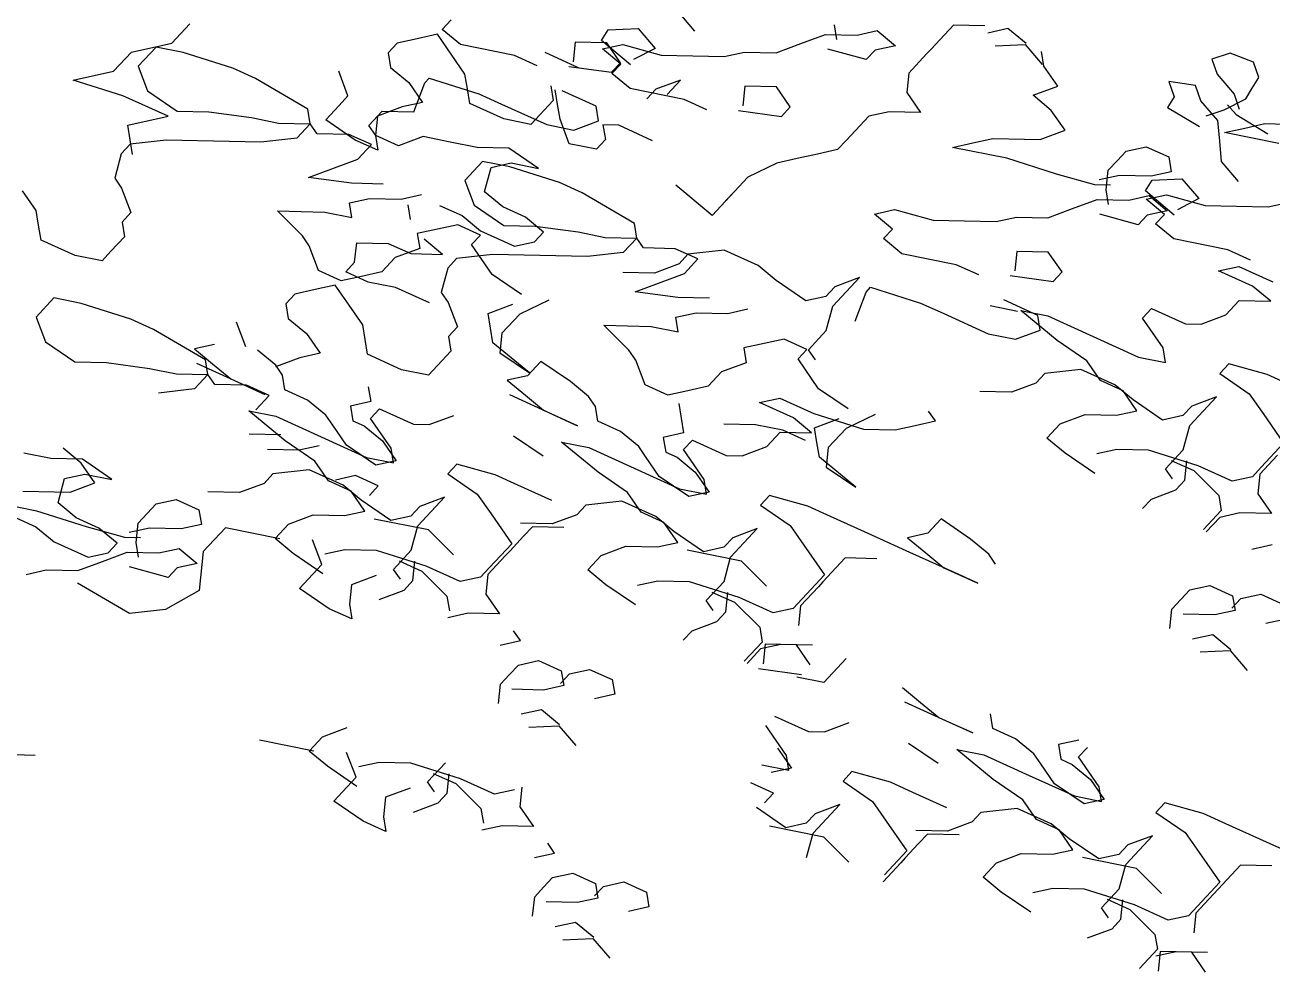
# Model space of a CAD drawing. Header units: millimetres. Extents: x -36495272392165 to 352544598049420, y -228287860276617 to 83349.
# Drawn here: x 324162124513939 to 326289395340336, y -118541968318562 to -116926663861933 of the extents above; entities that cross this region are included whole.
import ezdxf

# ---------------------------------------------------------------- set-up
doc = ezdxf.new("R2010")
doc.units = ezdxf.units.MM
doc.header["$MEASUREMENT"] = 0

# ---------------------------------------------------------------- blocks, each defined once
blk = doc.blocks.new('working_place (2)')
for p, q in [((19775.68, 1197.13), (19772.73, 1199.02)), ((19833.08, 1196.73), (19835.26, 1199.46)), ((19830.34, 1198.91), (19833.08, 1196.73)), ((19829.23, 1196.85), (19830.97, 1194.69)), ((19826.81, 1196.31), (19826.4, 1192.42)), ((19830.97, 1194.69), (19833.13, 1196.43)), ((19826.4, 1192.42), (19826.93, 1190)), ((19830.56, 1190.8), (19827.61, 1192.69)), ((19832.3, 1188.64), (19830.56, 1190.8)), ((19810.58, 1189.37), (19808.16, 1188.84)), ((19809.9, 1186.68), (19810.58, 1189.37)), ((19826.93, 1190), (19827.47, 1187.58)), ((19837.3, 1187.08), (19835.56, 1189.23)), ((19808.16, 1188.84), (19804.8, 1186.83)), ((19831.63, 1185.96), (19832.3, 1188.64)), ((19831.93, 1188.43), (19832.47, 1186.01)), ((19804.8, 1186.83), (19805.6, 1183.2)), ((19827.47, 1187.58), (19829.21, 1185.43)), ((19836.63, 1184.39), (19837.3, 1187.08)), ((19809.49, 1182.79), (19809.9, 1186.68)), ((19829.21, 1185.43), (19831.63, 1185.96)), ((19832.47, 1186.01), (19834.21, 1183.86)), ((19825.17, 1184.89), (19826.91, 1182.74)), ((19834.21, 1183.86), (19836.63, 1184.39)), ((19805.6, 1183.2), (19806.13, 1180.78)), ((19812.54, 1183.84), (19814.54, 1180.47)), ((19806.49, 1182.51), (19803.13, 1180.5)), ((19811.5, 1179.42), (19809.49, 1182.79)), ((19821.19, 1180.83), (19819.45, 1182.99)), ((19826.91, 1182.74), (19825.96, 1181.26)), ((19806.13, 1180.78), (19804.5, 1176.62)), ((19818.7, 1178.85), (19819.38, 1181.54)), ((19824.14, 1178.95), (19821.19, 1180.83)), ((19801.42, 1178.49), (19796.05, 1179.85)), ((19803.13, 1180.5), (19800.97, 1178.76)), ((19814.54, 1180.47), (19815.08, 1178.06)), ((19800.97, 1178.76), (19801.77, 1175.13)), ((19807.82, 1176.46), (19806.08, 1178.61)), ((19813.87, 1178.6), (19812.93, 1177.13)), ((19815.61, 1175.64), (19818.7, 1178.85)), ((19822.26, 1176), (19824.14, 1178.95)), ((19812.93, 1177.13), (19813.99, 1172.29)), ((19815.08, 1178.06), (19814.67, 1174.16)), ((19810.77, 1174.57), (19807.82, 1176.46)), ((19821.84, 1172.1), (19822.26, 1176)), ((19801.77, 1175.13), (19803.78, 1171.77)), ((19813.19, 1175.11), (19815.61, 1175.64)), ((19819.5, 1175.23), (19815.87, 1174.43)), ((19821.24, 1173.07), (19819.5, 1175.23)), ((19815.87, 1174.43), (19810.77, 1174.57)), ((19850.42, 1167.44), (19850.28, 1162.33)), ((19885.82, 1162.68), (19884.75, 1167.52)), ((19859.34, 1162.41), (19858.28, 1167.25)), ((19886.15, 1162.92), (19886.56, 1166.82)), ((19854.49, 1165.65), (19851.4, 1162.43)), ((19859.54, 1159.75), (19858.21, 1165.8)), ((19878.97, 1164.98), (19880.98, 1161.62)), ((19780.08, 1163.73), (19774.3, 1161.19)), ((19783.29, 1160.63), (19780.08, 1163.73)), ((19851.4, 1162.43), (19846.03, 1163.79)), ((19872.92, 1163.65), (19869.56, 1161.65)), ((19887.63, 1161.98), (19885.88, 1164.13)), ((19890.99, 1163.99), (19889.1, 1161.04)), ((19769.26, 1162.79), (19771, 1160.63)), ((19847.59, 1163.01), (19844.23, 1161)), ((19849.33, 1160.86), (19847.59, 1163.01)), ((19859.61, 1161.2), (19859.34, 1162.41)), ((19885.14, 1160), (19885.82, 1162.68)), ((19889.1, 1161.04), (19886.15, 1162.92)), ((19850.28, 1162.33), (19851.87, 1155.07)), ((19860.4, 1157.57), (19859.61, 1161.2)), ((19869.56, 1161.65), (19867.41, 1159.91)), ((19880.98, 1161.62), (19881.51, 1159.2)), ((19890.58, 1160.09), (19887.63, 1161.98)), ((19771, 1160.63), (19773.95, 1158.75)), ((19785.83, 1154.85), (19783.29, 1160.63)), ((19820.62, 1160.07), (19823.36, 1157.89)), ((19823.36, 1157.89), (19825.55, 1160.63)), ((19849.87, 1158.44), (19849.33, 1160.86)), ((19882.04, 1156.78), (19885.14, 1160)), ((19773.95, 1158.75), (19775.96, 1155.38)), ((19844.84, 1159.56), (19845.37, 1157.14)), ((19856.71, 1155.33), (19859.54, 1159.75)), ((19867.41, 1159.91), (19868.21, 1156.28)), ((19874.25, 1157.61), (19872.51, 1159.76)), ((19880.3, 1159.75), (19879.36, 1158.28)), ((19881.51, 1159.2), (19881.1, 1155.31)), ((19819.52, 1158.01), (19821.26, 1155.86)), ((19821.26, 1155.86), (19823.41, 1157.6)), ((19851.87, 1155.07), (19849.87, 1158.44)), ((19860.94, 1155.15), (19860.4, 1157.57)), ((19877.21, 1155.72), (19874.25, 1157.61)), ((19879.36, 1158.28), (19880.42, 1153.44)), ((19817.1, 1157.48), (19816.69, 1153.59)), ((19845.37, 1157.14), (19842.95, 1156.61)), ((19879.62, 1156.25), (19882.04, 1156.78)), ((19885.94, 1156.37), (19882.31, 1155.57)), ((19887.68, 1154.22), (19885.94, 1156.37)), ((19888.28, 1153.25), (19888.69, 1157.14)), ((19770.85, 1154.72), (19774.48, 1155.51)), ((19774.48, 1155.51), (19776.22, 1153.36)), ((19775.96, 1155.38), (19777.96, 1152.02)), ((19854.82, 1152.38), (19856.71, 1155.33)), ((19862.69, 1153.34), (19859.74, 1155.23)), ((19863.89, 1153.26), (19860.94, 1155.15)), ((19868.21, 1156.28), (19870.21, 1152.91)), ((19882.31, 1155.57), (19877.21, 1155.72)), ((19768.7, 1152.97), (19770.85, 1154.72)), ((19782.54, 1154.29), (19778.64, 1154.71)), ((19783.07, 1151.88), (19782.54, 1154.29)), ((19785.01, 1147.06), (19785.83, 1154.85)), ((19888.21, 1151.8), (19887.68, 1154.22)), ((19766.28, 1152.44), (19768.7, 1152.97)), ((19776.22, 1153.36), (19776.75, 1150.94)), ((19816.69, 1153.59), (19817.22, 1151.17)), ((19820.85, 1151.97), (19817.89, 1153.85)), ((19846.27, 1151.16), (19844.53, 1153.32)), ((19864.7, 1149.98), (19862.69, 1153.34)), ((19870.21, 1152.91), (19873.16, 1151.03)), ((19880.42, 1153.44), (19880.28, 1148.33)), ((19889.34, 1148.41), (19888.28, 1153.25)), ((19777.96, 1152.02), (19780.92, 1150.13)), ((19779.17, 1152.29), (19778.5, 1149.6)), ((19784.81, 1149.72), (19783.07, 1151.88)), ((19822.59, 1149.81), (19820.85, 1151.97)), ((19843.41, 1152.4), (19846.09, 1151.72)), ((19846.09, 1151.72), (19845.41, 1149.04)), ((19851.46, 1150.37), (19854.82, 1152.38)), ((19884.49, 1151.65), (19881.4, 1148.43)), ((19889.54, 1145.75), (19888.21, 1151.8)), ((19768.29, 1149.89), (19762.92, 1151.25)), ((19776.75, 1150.94), (19774.6, 1149.2)), ((19800.86, 1150.53), (19798.45, 1150)), ((19800.19, 1147.85), (19800.86, 1150.53)), ((19817.22, 1151.17), (19817.75, 1148.75)), ((19827.59, 1148.24), (19825.85, 1150.4)), ((19844.38, 1148.21), (19846.27, 1151.16)), ((19851.99, 1147.95), (19851.46, 1150.37)), ((19873.16, 1151.03), (19874.91, 1148.87)), ((19773.39, 1149.75), (19768.29, 1149.89)), ((19774.6, 1149.2), (19772.18, 1148.67)), ((19777.29, 1149.34), (19773.39, 1149.75)), ((19778.76, 1148.39), (19777.29, 1149.34)), ((19778.5, 1149.6), (19778.09, 1145.71)), ((19780.92, 1150.13), (19782.66, 1147.98)), ((19782.66, 1147.98), (19784.81, 1149.72)), ((19798.45, 1150), (19795.08, 1147.99)), ((19821.91, 1147.13), (19822.59, 1149.81)), ((19822.22, 1149.6), (19822.75, 1147.18)), ((19845.41, 1149.04), (19842.58, 1144.61)), ((19865.23, 1147.56), (19864.7, 1149.98)), ((19877.59, 1149.01), (19874.23, 1147)), ((19881.4, 1148.43), (19876.03, 1149.79)), ((19879.33, 1146.86), (19877.59, 1149.01)), ((19772.18, 1148.67), (19770.03, 1146.93)), ((19779.29, 1145.97), (19777.55, 1148.13)), ((19795.08, 1147.99), (19795.88, 1144.37)), ((19799.78, 1143.95), (19800.19, 1147.85)), ((19817.75, 1148.75), (19819.49, 1146.6)), ((19826.91, 1145.56), (19827.59, 1148.24)), ((19855.89, 1147.54), (19851.99, 1147.95)), ((19858.3, 1148.07), (19855.89, 1147.54)), ((19861.93, 1148.87), (19858.3, 1148.07)), ((19874.91, 1148.87), (19873.02, 1145.92)), ((19880.28, 1148.33), (19881.07, 1144.7)), ((19889.61, 1147.2), (19889.34, 1148.41)), ((19766.4, 1146.94), (19769.35, 1145.06)), ((19770.03, 1146.93), (19769.88, 1141.82)), ((19786.34, 1141.01), (19785.01, 1147.06)), ((19819.49, 1146.6), (19821.91, 1147.13)), ((19822.75, 1147.18), (19824.49, 1145.03)), ((19868.45, 1144.47), (19865.23, 1147.56)), ((19874.23, 1147), (19872.08, 1145.26)), ((19879.87, 1144.44), (19879.33, 1146.86)), ((19890.4, 1143.57), (19889.61, 1147.2)), ((19778.09, 1145.71), (19778.62, 1143.29)), ((19782.25, 1144.09), (19779.29, 1145.97)), ((19815.45, 1146.06), (19817.19, 1143.91)), ((19824.49, 1145.03), (19826.91, 1145.56)), ((19870.6, 1145.39), (19868.71, 1142.44)), ((19873.02, 1145.92), (19870.6, 1145.39)), ((19886.71, 1141.33), (19889.54, 1145.75)), ((19769.35, 1145.06), (19770.83, 1144.11)), ((19770.83, 1144.11), (19772.84, 1140.75)), ((19795.88, 1144.37), (19796.41, 1141.95)), ((19802.82, 1145), (19804.83, 1141.64)), ((19811.48, 1142), (19809.73, 1144.15)), ((19872.08, 1145.26), (19868.45, 1144.47)), ((19881.87, 1141.07), (19879.87, 1144.44)), ((19881.07, 1144.7), (19881.87, 1141.07)), ((19778.62, 1143.29), (19779.15, 1140.87)), ((19783.99, 1141.93), (19782.25, 1144.09)), ((19796.77, 1143.67), (19793.41, 1141.67)), ((19801.78, 1140.59), (19799.78, 1143.95)), ((19817.19, 1143.91), (19816.25, 1142.43)), ((19843.11, 1142.19), (19846.74, 1142.99)), ((19846.74, 1142.99), (19848.22, 1142.05)), ((19890.94, 1141.15), (19890.4, 1143.57)), ((19769.88, 1141.82), (19771.62, 1139.67)), ((19783.31, 1139.25), (19783.99, 1141.93)), ((19793.41, 1141.67), (19791.26, 1139.93)), ((19796.41, 1141.95), (19794.79, 1137.79)), ((19808.99, 1140.02), (19809.67, 1142.7)), ((19814.43, 1140.11), (19811.48, 1142)), ((19848.22, 1142.05), (19850.23, 1138.68)), ((19868.71, 1142.44), (19865.35, 1140.43)), ((19772.84, 1140.75), (19770.95, 1137.8)), ((19779.15, 1140.87), (19780.89, 1138.72)), ((19791.71, 1139.66), (19786.34, 1141.01)), ((19804.83, 1141.64), (19805.36, 1139.22)), ((19856.38, 1138.82), (19859.75, 1140.82)), ((19884.82, 1138.38), (19886.71, 1141.33)), ((19893.89, 1139.26), (19890.94, 1141.15)), ((19768, 1138.87), (19765.31, 1139.55)), ((19771.62, 1139.67), (19774.31, 1138.99)), ((19780.89, 1138.72), (19783.31, 1139.25)), ((19791.26, 1139.93), (19792.06, 1136.3)), ((19798.1, 1137.63), (19796.36, 1139.78)), ((19804.15, 1139.77), (19803.21, 1138.3)), ((19805.36, 1139.22), (19804.95, 1135.33)), ((19805.89, 1136.8), (19808.99, 1140.02)), ((19812.54, 1137.16), (19814.43, 1140.11)), ((19865.35, 1140.43), (19861.04, 1136.95)), ((19874.53, 1139.32), (19871.17, 1137.31)), ((19876.27, 1137.16), (19874.53, 1139.32)), ((19770.95, 1136.98), (19768, 1138.87)), ((19774.31, 1138.99), (19770.95, 1136.98)), ((19803.21, 1138.3), (19804.27, 1133.46)), ((19868.57, 1137.34), (19873.41, 1138.4)), ((19873.41, 1138.4), (19876.09, 1137.72)), ((19881.46, 1136.37), (19884.82, 1138.38)), ((19770.95, 1137.8), (19768.8, 1136.06)), ((19801.06, 1135.74), (19798.1, 1137.63)), ((19803.47, 1136.27), (19805.89, 1136.8)), ((19812.13, 1133.27), (19812.54, 1137.16)), ((19861.04, 1136.95), (19863.73, 1136.27)), ((19863.73, 1136.27), (19868.57, 1137.34)), ((19871.17, 1137.31), (19869.28, 1134.36)), ((19874.38, 1134.21), (19876.27, 1137.16)), ((19876.09, 1137.72), (19875.41, 1135.04)), ((19792.06, 1136.3), (19794.07, 1132.93)), ((19806.16, 1135.59), (19801.06, 1135.74)), ((19809.79, 1136.39), (19806.16, 1135.59)), ((19811.53, 1134.24), (19809.79, 1136.39)), ((19881.99, 1133.95), (19881.46, 1136.37)), ((19896.77, 1135.93), (19891.93, 1134.87)), ((19786.54, 1133.36), (19783.59, 1135.25)), ((19869.28, 1134.36), (19868.33, 1132.88)), ((19875.41, 1135.04), (19872.58, 1130.61)), ((19891.93, 1134.87), (19888.3, 1134.07)), ((19788.55, 1130), (19786.54, 1133.36)), ((19804.27, 1133.46), (19804.13, 1128.35)), ((19812.06, 1131.82), (19811.53, 1134.24)), ((19813.19, 1128.43), (19812.13, 1133.27)), ((19832.29, 1133.42), (19832.82, 1131)), ((19839.67, 1128.7), (19838.6, 1133.54)), ((19839.73, 1130.15), (19838.94, 1133.78)), ((19840.15, 1134.05), (19844.31, 1132.43)), ((19846.64, 1132.56), (19843.96, 1133.24)), ((19872.23, 1132.47), (19874.38, 1134.21)), ((19885.89, 1133.54), (19881.99, 1133.95)), ((19888.3, 1134.07), (19885.89, 1133.54)), ((19794.07, 1132.93), (19797.01, 1131.05)), ((19840, 1128.94), (19840.42, 1132.84)), ((19847.17, 1130.15), (19846.64, 1132.56)), ((19859.6, 1132.23), (19854.76, 1131.17)), ((19856.24, 1130.22), (19858.39, 1131.96)), ((19858.39, 1131.96), (19862.02, 1132.76)), ((19862.02, 1132.76), (19859.6, 1132.23)), ((19868.33, 1132.88), (19866.18, 1131.14)), ((19870.34, 1129.52), (19871.02, 1132.2)), ((19871.02, 1132.2), (19872.23, 1132.47)), ((19797.01, 1131.05), (19798.76, 1128.89)), ((19808.34, 1131.67), (19805.25, 1128.45)), ((19813.39, 1125.77), (19812.06, 1131.82)), ((19832.82, 1131), (19834.83, 1127.64)), ((19866.18, 1131.14), (19863.76, 1130.61)), ((19789.08, 1127.58), (19788.55, 1130)), ((19805.25, 1128.45), (19799.88, 1129.81)), ((19826.77, 1129.67), (19823.41, 1127.67)), ((19841.48, 1128), (19839.73, 1130.15)), ((19844.84, 1130.01), (19842.95, 1127.06)), ((19847.97, 1126.52), (19847.17, 1130.15)), ((19854.09, 1128.48), (19856.24, 1130.22)), ((19863.76, 1130.61), (19863.08, 1127.92)), ((19872.08, 1127.37), (19870.34, 1129.52)), ((19872.58, 1130.61), (19873.11, 1128.19)), ((19798.76, 1128.89), (19796.87, 1125.94)), ((19801.44, 1129.03), (19798.08, 1127.02)), ((19803.19, 1126.88), (19801.44, 1129.03)), ((19804.13, 1128.35), (19804.92, 1124.72)), ((19813.46, 1127.22), (19813.19, 1128.43)), ((19838.99, 1126.02), (19839.67, 1128.7)), ((19844.43, 1126.11), (19840, 1128.94)), ((19792.3, 1124.49), (19789.08, 1127.58)), ((19798.08, 1127.02), (19795.93, 1125.28)), ((19814.26, 1123.59), (19813.46, 1127.22)), ((19823.41, 1127.67), (19821.26, 1125.93)), ((19834.83, 1127.64), (19835.36, 1125.22)), ((19796.87, 1125.94), (19794.45, 1125.41)), ((19803.72, 1124.46), (19803.19, 1126.88)), ((19821.26, 1125.93), (19822.06, 1122.3)), ((19835.89, 1122.8), (19838.99, 1126.02)), ((19795.93, 1125.28), (19792.3, 1124.49)), ((19794.45, 1125.41), (19792.56, 1122.46)), ((19796.8, 1122.63), (19795.06, 1124.78)), ((19798.69, 1125.58), (19799.22, 1123.16)), ((19804.92, 1124.72), (19805.72, 1121.1)), ((19810.56, 1121.35), (19813.39, 1125.77)), ((19828.1, 1123.63), (19826.36, 1125.78)), ((19834.15, 1125.77), (19833.21, 1124.3)), ((19835.36, 1125.22), (19834.95, 1121.33)), ((19805.72, 1121.1), (19803.72, 1124.46)), ((19814.79, 1121.17), (19814.26, 1123.59)), ((19831.06, 1121.74), (19828.1, 1123.63)), ((19833.21, 1124.3), (19834.27, 1119.46)), ((19787.81, 1123.19), (19790.76, 1121.3)), ((19792.56, 1122.46), (19789.2, 1120.45)), ((19799.22, 1123.16), (19796.8, 1122.63)), ((19822.06, 1122.3), (19824.07, 1118.93)), ((19833.47, 1122.27), (19835.89, 1122.8)), ((19839.79, 1122.39), (19836.16, 1121.59)), ((19841.53, 1120.24), (19839.79, 1122.39)), ((19842.13, 1119.27), (19842.54, 1123.16)), ((19788.61, 1119.56), (19785.65, 1121.45)), ((19790.76, 1121.3), (19792.5, 1119.15)), ((19808.67, 1118.4), (19810.56, 1121.35)), ((19816.54, 1119.36), (19813.59, 1121.25)), ((19817.74, 1119.28), (19814.79, 1121.17)), ((19836.16, 1121.59), (19831.06, 1121.74)), ((19789.2, 1120.45), (19784.89, 1116.97)), ((19842.06, 1117.82), (19841.53, 1120.24)), ((19763.88, 1116.66), (19767.25, 1118.67)), ((19767.25, 1118.67), (19770.2, 1116.78)), ((19779.19, 1116.22), (19775.98, 1119.32)), ((19798.38, 1119.34), (19795.02, 1117.33)), ((19800.12, 1117.18), (19798.38, 1119.34)), ((19818.55, 1116), (19816.54, 1119.36)), ((19824.07, 1118.93), (19827.01, 1117.05)), ((19834.27, 1119.46), (19834.13, 1114.35)), ((19843.19, 1114.43), (19842.13, 1119.27)), ((19787.58, 1116.29), (19792.42, 1117.36)), ((19792.42, 1117.36), (19797.26, 1118.42)), ((19795.02, 1117.33), (19793.13, 1114.38)), ((19797.26, 1118.42), (19799.94, 1117.74)), ((19799.94, 1117.74), (19799.27, 1115.06)), ((19805.31, 1116.39), (19808.67, 1118.4)), ((19838.34, 1117.67), (19835.25, 1114.45)), ((19843.39, 1111.77), (19842.06, 1117.82)), ((19762.26, 1112.5), (19763.88, 1116.66)), ((19770.2, 1116.78), (19774.36, 1115.16)), ((19779.99, 1112.6), (19779.19, 1116.22)), ((19784.89, 1116.97), (19787.58, 1116.29)), ((19785.51, 1116.34), (19786.31, 1112.72)), ((19798.23, 1114.23), (19800.12, 1117.18)), ((19805.84, 1113.97), (19805.31, 1116.39)), ((19827.01, 1117.05), (19828.76, 1114.89)), ((19774.36, 1115.16), (19777.04, 1114.48)), ((19799.27, 1115.06), (19796.43, 1110.63)), ((19815.78, 1114.89), (19812.16, 1114.09)), ((19819.08, 1113.58), (19818.55, 1116)), ((19828.76, 1114.89), (19826.87, 1111.94)), ((19831.44, 1115.03), (19828.08, 1113.02)), ((19835.25, 1114.45), (19829.88, 1115.81)), ((19833.19, 1112.88), (19831.44, 1115.03)), ((19777.04, 1114.48), (19779.99, 1112.6)), ((19780.94, 1114.07), (19779.99, 1112.6)), ((19783.89, 1112.18), (19780.94, 1114.07)), ((19793.13, 1114.38), (19792.19, 1112.9)), ((19796.08, 1112.49), (19798.23, 1114.23)), ((19809.74, 1113.56), (19805.84, 1113.97)), ((19812.16, 1114.09), (19809.74, 1113.56)), ((19834.13, 1114.35), (19834.92, 1110.72)), ((19843.46, 1113.22), (19843.19, 1114.43)), ((19763.33, 1107.66), (19762.26, 1112.5)), ((19779.99, 1112.6), (19779.32, 1109.91)), ((19782.24, 1111.98), (19785.87, 1112.78)), ((19785.87, 1112.78), (19783.45, 1112.25)), ((19786.31, 1112.72), (19783.89, 1112.18)), ((19792.19, 1112.9), (19790.03, 1111.16)), ((19794.87, 1112.22), (19796.08, 1112.49)), ((19822.3, 1110.49), (19819.08, 1113.58)), ((19828.08, 1113.02), (19825.93, 1111.28)), ((19833.72, 1110.46), (19833.19, 1112.88)), ((19844.26, 1109.59), (19843.46, 1113.22)), ((19783.45, 1112.25), (19778.62, 1111.19)), ((19780.09, 1110.24), (19782.24, 1111.98)), ((19794.19, 1109.54), (19794.87, 1112.22)), ((19825.93, 1111.28), (19822.3, 1110.49)), ((19824.45, 1111.41), (19822.56, 1108.46)), ((19826.87, 1111.94), (19824.45, 1111.41)), ((19840.56, 1107.35), (19843.39, 1111.77)), ((19777.94, 1108.5), (19780.09, 1110.24)), ((19787.61, 1110.63), (19786.93, 1107.94)), ((19790.03, 1111.16), (19787.61, 1110.63)), ((19796.43, 1110.63), (19796.97, 1108.21)), ((19835.72, 1107.1), (19833.72, 1110.46)), ((19834.92, 1110.72), (19835.72, 1107.1)), ((19779.32, 1109.91), (19773.54, 1107.37)), ((19795.93, 1107.39), (19794.19, 1109.54)), ((19796.97, 1108.21), (19800.59, 1109.01)), ((19800.59, 1109.01), (19802.07, 1108.07)), ((19844.79, 1107.17), (19844.26, 1109.59)), ((19766.01, 1106.98), (19763.33, 1107.66)), ((19779.68, 1106.35), (19777.94, 1108.5)), ((19786.93, 1107.94), (19785.99, 1106.47)), ((19802.07, 1108.07), (19804.08, 1104.7)), ((19822.56, 1108.46), (19819.2, 1106.45)), ((19771.11, 1106.84), (19766.01, 1106.98)), ((19773.54, 1107.37), (19771.11, 1106.84)), ((19785.99, 1106.47), (19783.84, 1104.73)), ((19788.01, 1103.45), (19786.01, 1106.81)), ((19795.25, 1104.7), (19795.93, 1107.39)), ((19810.23, 1104.84), (19813.6, 1106.84)), ((19819.2, 1106.45), (19814.89, 1102.97)), ((19838.67, 1104.4), (19840.56, 1107.35)), ((19847.74, 1105.28), (19844.79, 1107.17)), ((19828.38, 1105.34), (19825.02, 1103.33)), ((19830.12, 1103.18), (19828.38, 1105.34)), ((19782.64, 1104.81), (19781.02, 1100.64)), ((19822.42, 1103.36), (19827.26, 1104.42)), ((19827.26, 1104.42), (19829.94, 1103.74)), ((19835.31, 1102.39), (19838.67, 1104.4)), ((19789.75, 1101.3), (19788.01, 1103.45)), ((19814.89, 1102.97), (19817.58, 1102.29)), ((19817.58, 1102.29), (19822.42, 1103.36)), ((19825.02, 1103.33), (19823.13, 1100.38)), ((19828.23, 1100.23), (19830.12, 1103.18)), ((19829.94, 1103.74), (19829.27, 1101.06)), ((19855.46, 1103.01), (19850.62, 1101.95)), ((19852.1, 1101), (19854.25, 1102.75)), ((19854.25, 1102.75), (19857.88, 1103.54)), ((19857.88, 1103.54), (19855.46, 1103.01)), ((19883.36, 1100.39), (19885.55, 1103.13)), ((19835.84, 1099.97), (19835.31, 1102.39)), ((19850.62, 1101.95), (19845.78, 1100.89)), ((19880.62, 1102.57), (19883.36, 1100.39)), ((19787.87, 1098.35), (19789.75, 1101.3)), ((19823.13, 1100.38), (19822.19, 1098.9)), ((19826.08, 1098.49), (19828.23, 1100.23)), ((19829.27, 1101.06), (19826.43, 1096.63)), ((19845.78, 1100.89), (19842.16, 1100.09)), ((19849.94, 1099.27), (19852.1, 1101)), ((19879.52, 1100.51), (19881.26, 1098.36)), ((19797.81, 1099.26), (19794.18, 1098.46)), ((19800.49, 1098.58), (19797.81, 1099.26)), ((19839.74, 1099.56), (19835.84, 1099.97)), ((19842.16, 1100.09), (19839.74, 1099.56)), ((19851.69, 1097.11), (19849.94, 1099.27)), ((19877.1, 1099.98), (19876.69, 1096.09)), ((19881.26, 1098.36), (19883.41, 1100.1)), ((19763.98, 1098.12), (19760.35, 1097.32)), ((19766.66, 1097.44), (19763.98, 1098.12)), ((19785.71, 1096.6), (19787.87, 1098.35)), ((19794.18, 1098.46), (19793.5, 1095.78)), ((19801.02, 1096.17), (19800.49, 1098.58)), ((19813.45, 1098.25), (19808.62, 1097.19)), ((19810.09, 1096.24), (19812.24, 1097.98)), ((19812.24, 1097.98), (19815.87, 1098.78)), ((19815.87, 1098.78), (19813.45, 1098.25)), ((19822.19, 1098.9), (19820.03, 1097.16)), ((19824.19, 1095.54), (19824.87, 1098.22)), ((19824.87, 1098.22), (19826.08, 1098.49)), ((19858.94, 1098.71), (19858, 1097.23)), ((19760.35, 1097.32), (19759.67, 1094.63)), ((19767.19, 1095.02), (19766.66, 1097.44)), ((19785.04, 1093.92), (19785.71, 1096.6)), ((19817.61, 1096.63), (19816.93, 1093.94)), ((19820.03, 1097.16), (19817.61, 1096.63)), ((19826.43, 1096.63), (19826.97, 1094.21)), ((19852.49, 1093.48), (19851.69, 1097.11)), ((19858, 1097.23), (19855.84, 1095.49)), ((19793.5, 1095.78), (19792.83, 1093.09)), ((19801.82, 1092.54), (19801.02, 1096.17)), ((19807.94, 1094.5), (19810.09, 1096.24)), ((19825.93, 1093.39), (19824.19, 1095.54)), ((19855.84, 1095.49), (19852.49, 1093.48)), ((19876.69, 1096.09), (19877.22, 1093.67)), ((19880.85, 1094.47), (19877.89, 1096.35)), ((19759.67, 1094.63), (19759, 1091.95)), ((19767.99, 1091.39), (19767.19, 1095.02)), ((19809.68, 1092.35), (19807.94, 1094.5)), ((19826.97, 1094.21), (19830.59, 1095.01)), ((19830.59, 1095.01), (19832.07, 1094.07)), ((19882.59, 1092.31), (19880.85, 1094.47)), ((19785.57, 1091.5), (19785.04, 1093.92)), ((19792.83, 1093.09), (19790.94, 1090.14)), ((19816.93, 1093.94), (19815.99, 1092.47)), ((19825.25, 1090.7), (19825.93, 1093.39)), ((19832.07, 1094.07), (19834.08, 1090.7)), ((19877.22, 1093.67), (19877.75, 1091.25)), ((19887.59, 1090.74), (19885.85, 1092.9)), ((19759, 1091.95), (19757.11, 1089)), ((19801.15, 1089.85), (19801.82, 1092.54)), ((19809.77, 1091.7), (19805.46, 1088.22)), ((19806.41, 1089.69), (19809.77, 1091.7)), ((19810.48, 1088.72), (19809.68, 1092.35)), ((19815.99, 1092.47), (19813.84, 1090.73)), ((19843.6, 1092.84), (19839.29, 1089.36)), ((19840.23, 1090.84), (19843.6, 1092.84)), ((19881.91, 1089.63), (19882.59, 1092.31)), ((19882.22, 1092.1), (19882.75, 1089.68)), ((19767.32, 1088.71), (19767.99, 1091.39)), ((19787.31, 1089.35), (19785.57, 1091.5)), ((19813.84, 1090.73), (19810.48, 1088.72)), ((19824.58, 1088.01), (19825.25, 1090.7)), ((19834.08, 1090.7), (19834.87, 1087.08)), ((19839.82, 1086.95), (19840.23, 1090.84)), ((19877.75, 1091.25), (19879.49, 1089.1)), ((19789.05, 1087.19), (19787.31, 1089.35)), ((19790.94, 1090.14), (19789.05, 1087.19)), ((19801.68, 1087.43), (19801.15, 1089.85)), ((19805.99, 1085.8), (19806.41, 1089.69)), ((19839.29, 1089.36), (19838.61, 1086.68)), ((19879.49, 1089.1), (19881.91, 1089.63)), ((19882.75, 1089.68), (19884.49, 1087.53)), ((19767.85, 1086.28), (19767.32, 1088.71)), ((19805.46, 1088.22), (19804.78, 1085.53)), ((19832.37, 1087.19), (19829.41, 1089.08)), ((19884.49, 1087.53), (19886.91, 1088.06)), ((19800.06, 1083.27), (19801.68, 1087.43)), ((19823.3, 1087.12), (19820.88, 1086.58)), ((19825.04, 1084.96), (19823.3, 1087.12)), ((19835.05, 1086.51), (19832.37, 1087.19)), ((19834.87, 1087.08), (19837.82, 1085.19)), ((19837.47, 1087.04), (19835.05, 1086.51)), ((19840.89, 1082.11), (19839.82, 1086.95)), ((19766.23, 1082.12), (19767.85, 1086.28)), ((19789.47, 1085.97), (19787.05, 1085.44)), ((19791.21, 1083.81), (19789.47, 1085.97)), ((19807.06, 1080.96), (19805.99, 1085.8)), ((19820.88, 1086.58), (19819.26, 1082.42)), ((19838.61, 1086.68), (19837.94, 1083.99)), ((19787.05, 1085.44), (19785.43, 1081.28)), ((19792.02, 1084.46), (19789.61, 1083.93)), ((19794.71, 1083.79), (19792.02, 1084.46)), ((19798.34, 1084.58), (19794.71, 1083.79)), ((19804.78, 1085.53), (19804.11, 1082.84)), ((19826.78, 1082.81), (19825.04, 1084.96)), ((19837.82, 1085.19), (19835.67, 1083.45)), ((19789.61, 1083.93), (19790.14, 1081.51)), ((19792.95, 1081.66), (19791.21, 1083.81)), ((19799.11, 1081.8), (19800.06, 1083.27)), ((19835.67, 1083.45), (19832.04, 1082.65)), ((19837.94, 1083.99), (19839.94, 1080.63)), ((19765.28, 1080.65), (19766.23, 1082.12)), ((19804.11, 1082.84), (19806.11, 1079.48)), ((19819.26, 1082.42), (19818.32, 1080.95)), ((19827.58, 1079.18), (19826.78, 1082.81)), ((19832.04, 1082.65), (19833.79, 1080.5)), ((19843.16, 1077.53), (19840.89, 1082.11)), ((19785.43, 1081.28), (19784.49, 1079.8)), ((19790.14, 1081.51), (19789.73, 1077.62)), ((19793.75, 1078.03), (19792.95, 1081.66)), ((19798.97, 1076.69), (19799.11, 1081.8)), ((19809.33, 1076.39), (19807.06, 1080.96)), ((19818.32, 1080.95), (19815.22, 1077.73)), ((19833.79, 1080.5), (19837.41, 1081.29)), ((19837.41, 1081.29), (19842.52, 1081.15)), ((19842.52, 1081.15), (19845.47, 1079.26)), ((19765.14, 1075.55), (19765.28, 1080.65)), ((19784.49, 1079.8), (19781.39, 1076.58)), ((19829.59, 1075.82), (19827.58, 1079.18)), ((19845.47, 1079.26), (19847.21, 1077.11)), ((19870.85, 1078.61), (19871.39, 1076.19)), ((19878.23, 1073.89), (19877.17, 1078.73)), ((19878.3, 1075.34), (19877.5, 1078.97)), ((19882.27, 1079.4), (19884.01, 1077.25)), ((19789.73, 1077.62), (19792.67, 1075.73)), ((19795.76, 1074.67), (19793.75, 1078.03)), ((19806.64, 1077.06), (19803.28, 1075.06)), ((19815.22, 1077.73), (19819.65, 1074.9)), ((19840.47, 1078.21), (19837.11, 1076.2)), ((19847.21, 1077.11), (19848.95, 1074.95)), ((19781.39, 1076.58), (19785.82, 1073.75)), ((19792.67, 1075.73), (19795.09, 1076.26)), ((19795.09, 1076.26), (19798.05, 1074.38)), ((19799.5, 1074.28), (19798.97, 1076.69)), ((19828.91, 1073.13), (19829.59, 1075.82)), ((19837.11, 1076.2), (19834.28, 1071.78)), ((19871.39, 1076.19), (19873.39, 1072.83)), ((19766.21, 1074.99), (19764.86, 1069.61)), ((19765.67, 1073.13), (19765.14, 1075.55)), ((19795.08, 1071.99), (19795.76, 1074.67)), ((19803.28, 1075.06), (19800.45, 1070.63)), ((19819.65, 1074.9), (19822.33, 1074.22)), ((19848.95, 1074.95), (19848.01, 1073.48)), ((19865.34, 1074.86), (19861.98, 1072.86)), ((19880.04, 1073.19), (19878.3, 1075.34)), ((19785.82, 1073.75), (19788.5, 1073.08)), ((19798.05, 1074.38), (19795.89, 1072.63)), ((19802.71, 1071.18), (19799.5, 1074.28)), ((19822.33, 1074.22), (19821.65, 1071.54)), ((19877.55, 1071.21), (19878.23, 1073.89)), ((19768.88, 1070.03), (19765.67, 1073.13)), ((19788.5, 1073.08), (19787.82, 1070.39)), ((19830.65, 1070.98), (19828.91, 1073.13)), ((19861.98, 1072.86), (19859.82, 1071.11)), ((19873.39, 1072.83), (19873.92, 1070.41)), ((19882.99, 1071.3), (19880.04, 1073.19)), ((19796.82, 1069.83), (19795.08, 1071.99)), ((19804.19, 1070.23), (19802.71, 1071.18)), ((19821.65, 1071.54), (19823.4, 1069.38)), ((19832.39, 1068.83), (19830.65, 1070.98)), ((19834.28, 1071.78), (19834.81, 1069.36)), ((19859.82, 1071.11), (19860.62, 1067.48)), ((19866.67, 1068.81), (19864.93, 1070.97)), ((19872.72, 1070.96), (19871.77, 1069.48)), ((19874.45, 1067.99), (19877.55, 1071.21)), ((19881.1, 1068.35), (19882.99, 1071.3)), ((19770.36, 1069.09), (19768.88, 1070.03)), ((19787.82, 1070.39), (19789.57, 1068.24)), ((19798.56, 1067.68), (19796.82, 1069.83)), ((19800.45, 1070.63), (19800.98, 1068.21)), ((19807.14, 1068.35), (19804.19, 1070.23)), ((19835.91, 1070.82), (19834.97, 1069.34)), ((19873.92, 1070.41), (19873.51, 1066.52)), ((19764.86, 1069.61), (19768.34, 1065.31)), ((19773.31, 1067.2), (19770.36, 1069.09)), ((19794, 1069.68), (19793.33, 1067)), ((19817.08, 1069.26), (19821.1, 1062.54)), ((19821.24, 1067.64), (19817.08, 1069.26)), ((19823.4, 1069.38), (19826.35, 1067.5)), ((19834.81, 1069.36), (19832.39, 1068.83)), ((19834.97, 1069.34), (19836.03, 1064.51)), ((19869.62, 1066.93), (19866.67, 1068.81)), ((19871.77, 1069.48), (19872.84, 1064.65)), ((19787.41, 1066.5), (19783.25, 1068.12)), ((19783.25, 1068.12), (19787.27, 1061.39)), ((19789.57, 1068.24), (19792.52, 1066.35)), ((19800.98, 1068.21), (19798.56, 1067.68)), ((19798.7, 1065.64), (19800.85, 1067.39)), ((19800.85, 1067.39), (19804.48, 1068.18)), ((19804.48, 1068.18), (19806.22, 1066.03)), ((19811.57, 1065.52), (19807.14, 1068.35)), ((19824.2, 1065.75), (19821.24, 1067.64)), ((19826.35, 1067.5), (19828.09, 1065.35)), ((19860.62, 1067.48), (19862.63, 1064.12)), ((19872.04, 1067.46), (19874.45, 1067.99)), ((19878.35, 1067.58), (19874.72, 1066.78)), ((19880.09, 1065.43), (19878.35, 1067.58)), ((19880.69, 1064.45), (19881.1, 1068.35)), ((19777.74, 1064.37), (19773.31, 1067.2)), ((19790.37, 1064.61), (19787.41, 1066.5)), ((19792.52, 1066.35), (19794.26, 1064.2)), ((19818.3, 1064.41), (19815.35, 1066.3)), ((19855.11, 1064.55), (19852.16, 1066.44)), ((19874.72, 1066.78), (19869.62, 1066.93)), ((19768.34, 1065.31), (19763.5, 1064.24)), ((19796.28, 1065.11), (19798.7, 1065.64)), ((19799.47, 1062.86), (19802.84, 1064.86)), ((19802.84, 1064.86), (19805.79, 1062.98)), ((19806.22, 1066.03), (19806.75, 1063.61)), ((19814.78, 1062.42), (19811.57, 1065.52)), ((19880.62, 1063.01), (19880.09, 1065.43)), ((19758.4, 1064.39), (19761.88, 1060.08)), ((19763.5, 1064.24), (19758.4, 1064.39)), ((19765.64, 1061.71), (19769.01, 1063.72)), ((19769.01, 1063.72), (19771.96, 1061.83)), ((19780.95, 1061.27), (19777.74, 1064.37)), ((19806.75, 1063.61), (19804.6, 1061.87)), ((19820.31, 1061.05), (19818.3, 1064.41)), ((19836.03, 1064.51), (19835.89, 1059.4)), ((19857.11, 1061.19), (19855.11, 1064.55)), ((19862.63, 1064.12), (19865.58, 1062.24)), ((19872.84, 1064.65), (19872.69, 1059.54)), ((19881.75, 1059.62), (19880.69, 1064.45)), ((19797.85, 1058.7), (19799.47, 1062.86)), ((19805.79, 1062.98), (19809.95, 1061.36)), ((19815.58, 1058.79), (19814.78, 1062.42)), ((19821.1, 1062.54), (19821.9, 1058.91)), ((19881.95, 1056.96), (19880.62, 1063.01)), ((19764.02, 1057.55), (19765.64, 1061.71)), ((19771.96, 1061.83), (19776.12, 1060.21)), ((19781.75, 1057.64), (19780.95, 1061.27)), ((19787.27, 1061.39), (19788.07, 1057.76)), ((19802.18, 1061.34), (19800.03, 1059.6)), ((19804.6, 1061.87), (19802.18, 1061.34)), ((19809.95, 1061.36), (19812.63, 1060.68)), ((19857.64, 1058.77), (19857.11, 1061.19)), ((19865.58, 1062.24), (19867.32, 1060.08)), ((19761.88, 1060.08), (19762.95, 1055.25)), ((19776.12, 1060.21), (19778.8, 1059.53)), ((19812.63, 1060.68), (19815.58, 1058.79)), ((19816.53, 1060.26), (19815.58, 1058.79)), ((19819.48, 1058.38), (19816.53, 1060.26)), ((19820.84, 1058.63), (19820.31, 1061.05)), ((19833.2, 1060.08), (19829.84, 1058.07)), ((19834.94, 1057.93), (19833.2, 1060.08)), ((19838.43, 1060.82), (19838.55, 1054.51)), ((19867.32, 1060.08), (19865.43, 1057.13)), ((19870, 1060.22), (19866.64, 1058.21)), ((19871.75, 1058.07), (19870, 1060.22)), ((19778.8, 1059.53), (19781.75, 1057.64)), ((19782.7, 1059.12), (19781.75, 1057.64)), ((19785.65, 1057.23), (19782.7, 1059.12)), ((19800.03, 1059.6), (19799.88, 1054.49)), ((19815.58, 1058.79), (19814.91, 1056.1)), ((19821.9, 1058.91), (19819.48, 1058.38)), ((19835.89, 1059.4), (19836.68, 1055.77)), ((19860.86, 1055.67), (19857.64, 1058.77)), ((19872.69, 1059.54), (19873.49, 1055.91)), ((19765.08, 1052.71), (19764.02, 1057.55)), ((19781.75, 1057.64), (19781.08, 1054.96)), ((19786.43, 1057.91), (19783.07, 1055.9)), ((19788.07, 1057.76), (19785.65, 1057.23)), ((19788.85, 1058.44), (19786.43, 1057.91)), ((19788.17, 1055.75), (19788.85, 1058.44)), ((19798.91, 1053.86), (19797.85, 1058.7)), ((19824.06, 1055.53), (19820.84, 1058.63)), ((19829.84, 1058.07), (19827.69, 1056.33)), ((19835.48, 1055.51), (19834.94, 1057.93)), ((19866.64, 1058.21), (19864.49, 1056.47)), ((19872.28, 1055.65), (19871.75, 1058.07)), ((19827.69, 1056.33), (19824.06, 1055.53)), ((19864.49, 1056.47), (19860.86, 1055.67)), ((19863.01, 1056.6), (19861.13, 1053.65)), ((19865.43, 1057.13), (19863.01, 1056.6)), ((19879.12, 1052.53), (19881.95, 1056.96)), ((19762.95, 1055.25), (19766.43, 1050.94)), ((19783.07, 1055.9), (19783.87, 1052.27)), ((19788.2, 1055.73), (19787.25, 1054.25)), ((19787.76, 1051.86), (19788.17, 1055.75)), ((19790.62, 1056.26), (19788.2, 1055.73)), ((19792.63, 1052.9), (19790.62, 1056.26)), ((19814.91, 1056.1), (19809.12, 1053.57)), ((19837.48, 1052.14), (19835.48, 1055.51)), ((19836.68, 1055.77), (19837.48, 1052.14)), ((19874.28, 1052.28), (19872.28, 1055.65)), ((19873.49, 1055.91), (19874.28, 1052.28)), ((19781.08, 1054.96), (19775.29, 1052.42)), ((19787.25, 1054.25), (19788.05, 1050.62)), ((19801.6, 1053.18), (19798.91, 1053.86)), ((19799.88, 1054.49), (19801.62, 1052.34)), ((19838.55, 1054.51), (19838.81, 1053.3)), ((19846.34, 1053.69), (19851.17, 1054.75)), ((19851.17, 1054.75), (19853.86, 1054.07)), ((19853.86, 1054.07), (19855.86, 1050.71)), ((19767.77, 1052.03), (19765.08, 1052.71)), ((19795.31, 1052.22), (19792.63, 1052.9)), ((19806.7, 1053.04), (19801.6, 1053.18)), ((19809.12, 1053.57), (19806.7, 1053.04)), ((19838.81, 1053.3), (19843.92, 1053.15)), ((19843.92, 1053.15), (19846.34, 1053.69)), ((19861.13, 1053.65), (19857.76, 1051.64)), ((19772.87, 1051.89), (19767.77, 1052.03)), ((19775.29, 1052.42), (19772.87, 1051.89)), ((19783.87, 1052.27), (19784.4, 1049.85)), ((19789.77, 1048.49), (19787.76, 1051.86)), ((19797.99, 1051.54), (19795.31, 1052.22)), ((19800.94, 1049.65), (19797.99, 1051.54)), ((19804.31, 1051.66), (19800.94, 1049.65)), ((19801.62, 1052.34), (19804.31, 1051.66)), ((19857.76, 1051.64), (19853.46, 1048.16)), ((19877.24, 1049.58), (19879.12, 1052.53)), ((19766.43, 1050.94), (19767.49, 1046.1)), ((19788.05, 1050.62), (19791, 1048.73)), ((19855.86, 1050.71), (19855.19, 1048.02)), ((19784.4, 1049.85), (19782.78, 1045.69)), ((19821.88, 1049.58), (19817.57, 1046.1)), ((19824.01, 1039.9), (19821.88, 1049.58)), ((19850.48, 1049.17), (19853.17, 1048.49)), ((19860.98, 1048.54), (19865.82, 1049.61)), ((19865.82, 1049.61), (19868.5, 1048.93)), ((19873.87, 1047.57), (19877.24, 1049.58)), ((19791.51, 1046.34), (19789.77, 1048.49)), ((19791, 1048.73), (19791.12, 1042.42)), ((19855.19, 1048.02), (19851.56, 1047.23)), ((19853.46, 1048.16), (19856.14, 1047.48)), ((19856.14, 1047.48), (19860.98, 1048.54)), ((19868.5, 1048.93), (19867.83, 1046.25)), ((19874.41, 1045.16), (19873.87, 1047.57)), ((19789.63, 1043.39), (19791.51, 1046.34)), ((19823.21, 1043.53), (19822.68, 1045.95)), ((19867.83, 1046.25), (19865, 1041.82)), ((19799.57, 1044.31), (19795.94, 1043.51)), ((19802.25, 1043.63), (19799.57, 1044.31)), ((19806.42, 1044.91), (19804.8, 1040.75)), ((19809.11, 1044.23), (19806.42, 1044.91)), ((19809.64, 1041.81), (19809.11, 1044.23)), ((19840.68, 1044.83), (19838.52, 1043.09)), ((19846.04, 1043.48), (19840.68, 1044.83)), ((19878.3, 1044.74), (19874.41, 1045.16)), ((19880.72, 1045.28), (19878.3, 1044.74)), ((19787.47, 1041.65), (19789.63, 1043.39)), ((19795.94, 1043.51), (19795.26, 1040.83)), ((19802.78, 1041.21), (19802.25, 1043.63)), ((19838.52, 1043.09), (19839.05, 1040.67)), ((19848.46, 1044.01), (19846.04, 1043.48)), ((19786.8, 1038.97), (19787.47, 1041.65)), ((19791.12, 1042.42), (19791.39, 1041.21)), ((19798.91, 1041.6), (19803.75, 1042.66)), ((19803.75, 1042.66), (19806.43, 1041.98)), ((19806.43, 1041.98), (19808.44, 1038.62)), ((19808.96, 1039.13), (19809.64, 1041.81)), ((19851.41, 1042.12), (19855.57, 1040.5)), ((19865, 1041.82), (19865.53, 1039.4)), ((19791.39, 1041.21), (19796.49, 1041.06)), ((19795.26, 1040.83), (19794.58, 1038.14)), ((19796.49, 1041.06), (19798.91, 1041.6)), ((19803.58, 1037.58), (19802.78, 1041.21)), ((19804.8, 1040.75), (19804.12, 1038.07)), ((19839.05, 1040.67), (19836.9, 1038.93)), ((19851.27, 1037.02), (19851.68, 1040.91)), ((19855.57, 1040.5), (19856.11, 1038.08)), ((19826.28, 1035.33), (19824.01, 1039.9)), ((19865.53, 1039.4), (19869.16, 1040.2)), ((19869.16, 1040.2), (19870.63, 1039.25)), ((19870.63, 1039.25), (19872.64, 1035.89)), ((19787.33, 1036.55), (19786.8, 1038.97)), ((19794.58, 1038.14), (19792.7, 1035.19)), ((19804.12, 1038.07), (19803.45, 1035.38)), ((19808.44, 1038.62), (19807.76, 1035.94)), ((19810.44, 1038.18), (19808.96, 1039.13)), ((19814.06, 1038.98), (19810.44, 1038.18)), ((19836.9, 1038.93), (19838.64, 1036.78)), ((19856.11, 1038.08), (19854.22, 1035.13)), ((19802.91, 1034.9), (19803.58, 1037.58)), ((19838.64, 1036.78), (19842.54, 1036.37)), ((19854.22, 1035.13), (19851.27, 1037.02)), ((19789.07, 1034.39), (19787.33, 1036.55)), ((19807.76, 1035.94), (19804.13, 1035.14)), ((19842.54, 1036.37), (19845.49, 1034.48)), ((19872.64, 1035.89), (19873.44, 1032.26)), ((19790.81, 1032.24), (19789.07, 1034.39)), ((19792.7, 1035.19), (19790.81, 1032.24)), ((19828.02, 1033.18), (19826.28, 1035.33)), ((19845.49, 1034.48), (19848.44, 1032.59)), ((19829.77, 1031.02), (19828.02, 1033.18)), ((19793.25, 1032.74), (19791.1, 1031)), ((19798.62, 1031.39), (19793.25, 1032.74)), ((19801.04, 1031.92), (19798.62, 1031.39)), ((19848.44, 1032.59), (19850.18, 1030.44)), ((19873.44, 1032.26), (19876.39, 1030.38)), ((19791.1, 1031), (19791.63, 1028.58)), ((19812.78, 1028.85), (19812.24, 1031.27)), ((19831.5, 1028.87), (19829.77, 1031.02)), ((19804.99, 1029.68), (19801.36, 1028.88)), ((19803.99, 1030.04), (19808.15, 1028.41)), ((19810.36, 1030.39), (19808.2, 1028.65)), ((19815.73, 1029.04), (19810.36, 1030.39)), ((19818.15, 1029.57), (19815.73, 1029.04)), ((19850.18, 1030.44), (19853.13, 1028.55)), ((19876.39, 1030.38), (19874.23, 1028.63)), ((19803.84, 1024.93), (19804.26, 1028.83)), ((19808.15, 1028.41), (19808.68, 1025.99)), ((19808.2, 1028.65), (19808.74, 1026.23)), ((19814.78, 1025.49), (19812.78, 1028.85)), ((19813.98, 1029.12), (19814.78, 1025.49)), ((19832.04, 1026.45), (19831.5, 1028.87)), ((19853.13, 1028.55), (19855.14, 1025.19)), ((19874.23, 1028.63), (19870.61, 1027.84)), ((19821.1, 1027.68), (19825.26, 1026.06)), ((19870.61, 1027.84), (19872.35, 1025.68)), ((19808.74, 1026.23), (19806.58, 1024.49)), ((19808.68, 1025.99), (19806.79, 1023.04)), ((19820.95, 1022.58), (19821.37, 1026.47)), ((19825.26, 1026.06), (19825.79, 1023.64)), ((19832.57, 1024.03), (19832.04, 1026.45)), ((19872.35, 1025.68), (19875.97, 1026.48)), ((19806.79, 1023.04), (19803.84, 1024.93)), ((19809.66, 1025.79), (19806.24, 1022.9)), ((19855.14, 1025.19), (19857.14, 1021.83)), ((19865.46, 1024.57), (19863.31, 1022.83)), ((19870.83, 1023.21), (19865.46, 1024.57)), ((19806.58, 1024.49), (19808.33, 1022.34)), ((19811.45, 1021), (19809.8, 1024.55)), ((19825.79, 1023.64), (19823.9, 1020.69)), ((19833.37, 1020.4), (19832.57, 1024.03)), ((19861.72, 1024.1), (19857.82, 1024.51)), ((19862.25, 1021.68), (19861.72, 1024.1)), ((19873.25, 1023.75), (19870.83, 1023.21)), ((19806.24, 1022.9), (19806.52, 1020.44)), ((19808.33, 1022.34), (19812.22, 1021.93)), ((19823.9, 1020.69), (19820.95, 1022.58)), ((19863.31, 1022.83), (19863.84, 1020.41)), ((19809.26, 1018.26), (19811.45, 1021)), ((19812.22, 1021.93), (19815.17, 1020.04)), ((19847.47, 1019.7), (19842.1, 1021.06)), ((19842.1, 1021.06), (19843.84, 1018.9)), ((19857.14, 1021.83), (19860.1, 1019.94)), ((19858.35, 1022.09), (19857.67, 1019.41)), ((19863.99, 1019.53), (19862.25, 1021.68)), ((19806.52, 1020.44), (19809.26, 1018.26)), ((19815.17, 1020.04), (19818.12, 1018.15)), ((19835.11, 1018.25), (19833.37, 1020.4)), ((19852.57, 1019.55), (19847.47, 1019.7)), ((19860.1, 1019.94), (19861.83, 1017.79)), ((19864.76, 1019.96), (19861.35, 1017.08)), ((19863.84, 1020.41), (19861.69, 1018.67)), ((19843.84, 1018.9), (19845.58, 1016.75)), ((19856.47, 1019.14), (19852.57, 1019.55)), ((19857.94, 1018.2), (19856.47, 1019.14)), ((19857.67, 1019.41), (19857.26, 1015.51)), ((19861.69, 1018.67), (19863.43, 1016.51)), ((19861.83, 1017.79), (19863.99, 1019.53)), ((19866.55, 1015.18), (19864.9, 1018.73)), ((19818.12, 1018.15), (19819.86, 1016)), ((19838.06, 1016.36), (19835.11, 1018.25)), ((19858.47, 1015.78), (19856.73, 1017.93)), ((19836.17, 1013.41), (19838.06, 1016.36)), ((19845.58, 1016.75), (19848.53, 1014.86)), ((19861.35, 1017.08), (19861.63, 1014.62)), ((19863.43, 1016.51), (19867.33, 1016.1)), ((19867.33, 1016.1), (19870.28, 1014.21)), ((19814.6, 1015.13), (19812.42, 1012.39)), ((19819.86, 1016), (19822.81, 1014.11)), ((19848.53, 1014.86), (19850.01, 1013.92)), ((19857.26, 1015.51), (19857.8, 1013.1)), ((19861.43, 1013.89), (19858.47, 1015.78)), ((19864.37, 1012.44), (19866.55, 1015.18)), ((19822.81, 1014.11), (19824.82, 1010.75)), ((19850.01, 1013.92), (19852.02, 1010.56)), ((19863.16, 1011.74), (19861.43, 1013.89)), ((19861.63, 1014.62), (19864.37, 1012.44)), ((19870.28, 1014.21), (19873.23, 1012.33)), ((19835.76, 1009.52), (19836.17, 1013.41)), ((19857.8, 1013.1), (19858.33, 1010.67)), ((19862.49, 1009.05), (19863.16, 1011.74)), ((19873.23, 1012.33), (19874.97, 1010.18)), ((19824.82, 1010.75), (19826.83, 1007.39)), ((19831.4, 1009.66), (19827.51, 1010.07)), ((19852.02, 1010.56), (19850.13, 1007.61)), ((19858.33, 1010.67), (19860.07, 1008.52)), ((19831.93, 1007.24), (19831.4, 1009.66)), ((19836.82, 1004.68), (19835.76, 1009.52)), ((19860.07, 1008.52), (19862.49, 1009.05)), ((19869.71, 1009.3), (19867.52, 1006.56)), ((19828.04, 1007.65), (19827.36, 1004.97)), ((19850.13, 1007.61), (19847.97, 1005.86)), ((19826.83, 1007.39), (19829.78, 1005.5)), ((19833.68, 1005.09), (19831.93, 1007.24)), ((19867.52, 1006.56), (19866.71, 1002.73)), ((19829.78, 1005.5), (19831.52, 1003.35)), ((19831.52, 1003.35), (19833.68, 1005.09)), ((19847.97, 1005.86), (19849.98, 1002.5)), ((19837.09, 1003.47), (19836.82, 1004.68)), ((19837.89, 999.84), (19837.09, 1003.47)), ((19866.71, 1002.73), (19865.9, 998.9)), ((19849.98, 1002.5), (19848.09, 999.55)), ((19860.84, 999.57), (19864.39, 1001.22)), ((19872.26, 999.43), (19866.89, 1000.79)), ((19866.89, 1000.79), (19868.63, 998.64)), ((19838.42, 997.42), (19837.89, 999.84)), ((19845.68, 996.56), (19847.87, 999.3)), ((19848.09, 999.55), (19847.42, 996.86)), ((19861.12, 997.11), (19860.84, 999.57)), ((19842.94, 998.74), (19845.68, 996.56)), ((19865.9, 998.9), (19863.71, 996.16)), ((19864.67, 998.76), (19866.18, 996.44)), ((19867.41, 996.58), (19870.96, 998.23)), ((19868.63, 998.64), (19870.37, 996.48)), ((19841.37, 995.53), (19838.42, 997.42)), ((19841.84, 996.68), (19843.58, 994.53)), ((19860.16, 994.51), (19861.12, 997.11)), ((19866.32, 995.21), (19867.41, 996.58)), ((19843.58, 994.53), (19845.73, 996.27)), ((19863.71, 996.16), (19862.76, 993.56)), ((19866.18, 996.44), (19867.82, 992.89)), ((19866.6, 992.75), (19867.55, 995.35)), ((19870.37, 996.48), (19873.32, 994.6)), ((19862.76, 993.56), (19860.16, 994.51)), ((19867.82, 992.89), (19868.1, 990.43)), ((19864.41, 990.01), (19866.6, 992.75)), ((19868.1, 990.43), (19868.38, 987.96)), ((19863.46, 987.41), (19864.41, 990.01)), ((19864.97, 985.09), (19863.46, 987.41)), ((19868.38, 987.96), (19867.43, 985.36)), ((19867.43, 985.36), (19864.97, 985.09))]:
    blk.add_line(p, q)

msp = doc.modelspace()

# ---------------------------------------------------------------- block references
at = {"color": 7, "xscale": -17440635077.23526, "yscale": 8388791957.977852, "zscale": 17440635077.23526, "rotation": 161.6396296788874}
msp.add_blockref('working_place (2)', (-18538461.3, -8837506.7), dxfattribs=at)

doc.saveas('drawing.dxf')
